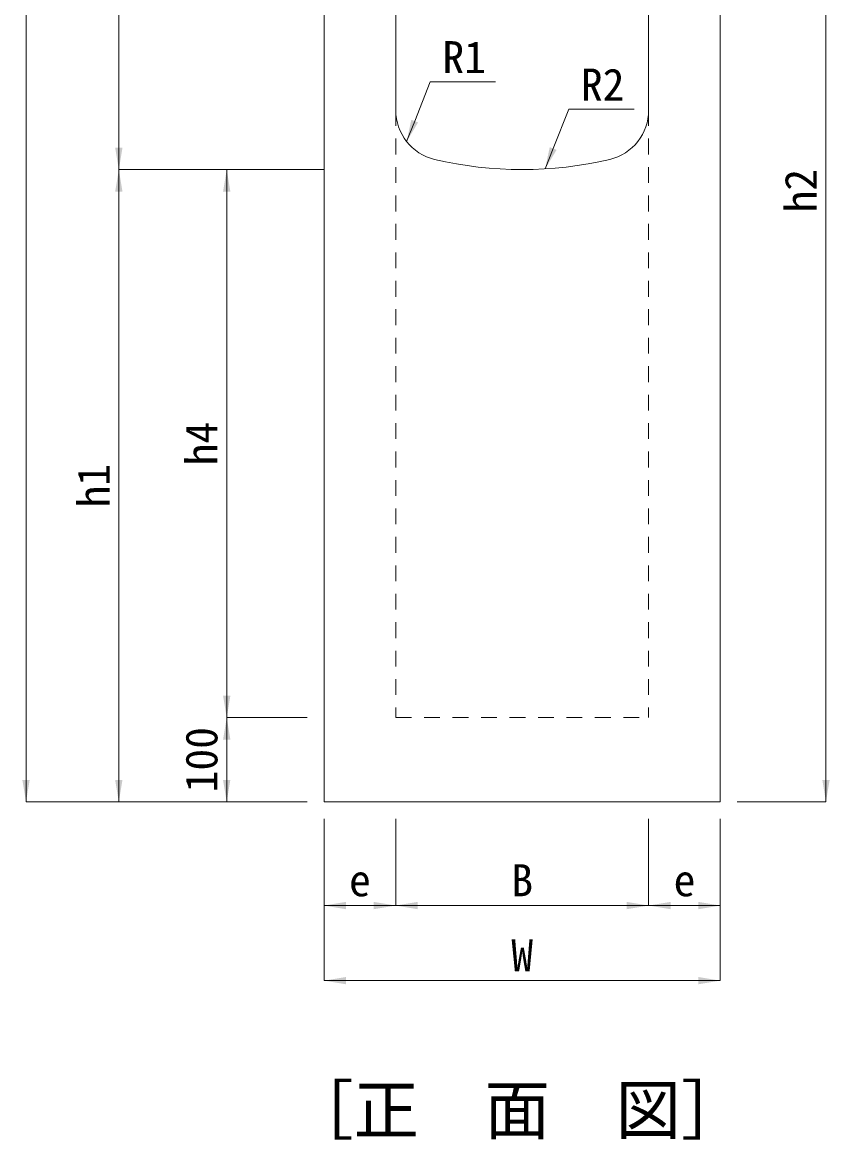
# Model space of a CAD drawing. Units: millimetres, scale not verified. Extents: x 50430 to 75195, y 72432 to 91573.
# Drawn here: x 53694 to 54652, y 74715 to 76040 of the extents above; entities that cross this region are included whole.
import ezdxf
from ezdxf.enums import TextEntityAlignment as Align

# ---------------------------------------------------------------- set-up
doc = ezdxf.new("R2010")
doc.units = ezdxf.units.MM
doc.header["$LTSCALE"] = 25
doc.linetypes.add('USER1', pattern=[1.35, 0.75, -0.6])
for name, color, linetype, lineweight in [('0_2', 7, 'Continuous', 20), ('寸法線', 7, 'Continuous', 9), ('本体', 2, 'Continuous', 9)]:
    doc.layers.add(name, color=color, linetype=linetype, lineweight=lineweight)
doc.styles.add('ＭＳ ゴシック', font='')
doc.styles.get('ＭＳ ゴシック').set_extended_font_data('MS Gothic')

# ---------------------------------------------------------------- blocks, each defined once
blk = doc.blocks.new('filled_arrow')
at = {"color": 0, "linetype": 'Continuous', "lineweight": -2}
blk.add_solid([(7.5, 1.25), (0, 0), (7.5, -1.25)], dxfattribs=at)

msp = doc.modelspace()

# ---------------------------------------------------------------- linework, layer by layer
at = {"layer": '寸法線'}
for p, q in [((53698.5, 76692.76), (53698.5, 75115.76)), ((53808.6, 76565.76), (53808.6, 75865.76)), ((54647.45, 76565.76), (54647.45, 75115.76)), ((54052.09, 75865.76), (53808.6, 75865.76)), ((53808.6, 75865.76), (53808.6, 75115.76)), ((54052.09, 75865.76), (53808.6, 75865.76)), ((53936.58, 75215.76), (53936.58, 75865.76)), ((54012.09, 75865.76), (53936.58, 75865.76)), ((53936.58, 75115.76), (53936.58, 75215.76)), ((54032.09, 75215.76), (53936.58, 75215.76)), ((54032.09, 75215.76), (53936.58, 75215.76)), ((54032.09, 75115.76), (53698.5, 75115.76)), ((54032.09, 75115.76), (53808.6, 75115.76)), ((54032.09, 75115.76), (53936.58, 75115.76)), ((54542.08, 75115.76), (54647.45, 75115.76)), ((54052.09, 75095.76), (54052.09, 74992.76)), ((54052.09, 75095.76), (54052.09, 74903.68)), ((54137.08, 75095.76), (54137.08, 74992.76)), ((54137.08, 75095.76), (54137.08, 74992.76)), ((54437.08, 75095.76), (54437.08, 74992.76)), ((54437.08, 75095.76), (54437.08, 74992.76)), ((54522.08, 75095.76), (54522.08, 74992.76)), ((54522.08, 75095.76), (54522.08, 74903.68)), ((54052.09, 74992.76), (54137.08, 74992.76)), ((54137.08, 74992.76), (54437.08, 74992.76)), ((54437.08, 74992.76), (54522.08, 74992.76)), ((54052.09, 74903.68), (54522.08, 74903.68))]:
    msp.add_line(p, q, dxfattribs=at)
for points in [[(54150.02, 75899.08), (54159.57, 75923.26), (54178.01, 75969.95), (54255.56, 75969.95)], [(54314.26, 75866.58), (54323.81, 75890.77), (54342.25, 75937.46), (54419.8, 75937.46)]]:
    msp.add_lwpolyline(points, dxfattribs=at)
at = {"layer": '本体', "lineweight": 20}
for p, q in [((54052.09, 76565.76), (54052.09, 75115.76)), ((54137.08, 75936.29), (54137.08, 76565.76)), ((54437.08, 75936.29), (54437.08, 76565.76)), ((54522.08, 76565.76), (54522.08, 75115.76)), ((54052.09, 75115.76), (54522.08, 75115.76))]:
    msp.add_line(p, q, dxfattribs=at)
at = {"layer": '本体', "linetype": 'USER1'}
for p, q in [((54137.08, 75936.29), (54137.08, 75215.76)), ((54437.08, 75936.29), (54437.08, 75215.76)), ((54137.08, 75215.76), (54437.08, 75215.76))]:
    msp.add_line(p, q, dxfattribs=at)
at = {"layer": '本体', "lineweight": 20}
for centre, radius, start, end in [((54197.09, 75936.29), 60, 180, 256.65785), ((54377.08, 75936.29), 60, 283.34237, 0), ((54287.09, 76315.76), 450, 256.65777, 283.34225)]:
    msp.add_arc(centre, radius, start, end, dxfattribs=at)

# ---------------------------------------------------------------- block references
at = {"layer": '寸法線', "xscale": 3.47, "yscale": 3.47}
for p, rotation in [((54150.02, 75899.08), 68.5), ((53808.6, 75865.76), 90), ((54314.26, 75866.58), 68.5), ((53808.6, 75865.76), 270), ((53936.58, 75865.76), 270), ((53936.58, 75215.76), 90), ((53936.58, 75215.76), 270), ((53698.5, 75115.76), 90), ((53808.6, 75115.76), 90), ((53936.58, 75115.76), 90), ((54647.45, 75115.76), 90), ((54137.08, 74992.76), 180), ((54437.08, 74992.76), 180), ((54522.08, 74992.76), 180), ((54522.08, 74903.68), 180)]:
    msp.add_blockref('filled_arrow', p, dxfattribs=dict(at, rotation=rotation))
for p in [(54052.09, 74992.76), (54137.08, 74992.76), (54437.08, 74992.76), (54052.09, 74903.68)]:
    msp.add_blockref('filled_arrow', p, dxfattribs=at)

# ---------------------------------------------------------------- texts
at = {"layer": '0_2', "style": 'ＭＳ ゴシック'}
for s, p in [('R1', (54218.29, 75999.2)), ('R2', (54382.54, 75966.7))]:
    msp.add_text(s, height=37.98, dxfattribs=at).set_placement(p, align=Align.MIDDLE_CENTER)
msp.add_text('［正\u3000面\u3000図］', height=56.96, dxfattribs=at).set_placement((54009.32, 74704.63), align=Align.BOTTOM_LEFT)
at = {"layer": '寸法線', "style": 'ＭＳ ゴシック'}
for s, p in [('h2', (54617.45, 75840.76)), ('h4', (53906.58, 75540.76)), ('h1', (53778.6, 75490.76)), ('100', (53906.58, 75165.76))]:
    msp.add_text(s, height=37.98, rotation=90, dxfattribs=at).set_placement(p, align=Align.MIDDLE_CENTER)
for s, p in [('B', (54287.08, 75022.76)), ('e', (54094.58, 75022.76)), ('e', (54479.58, 75022.76)), ('W', (54287.09, 74933.68))]:
    msp.add_text(s, height=37.98, dxfattribs=at).set_placement(p, align=Align.MIDDLE_CENTER)

doc.saveas('drawing.dxf')
